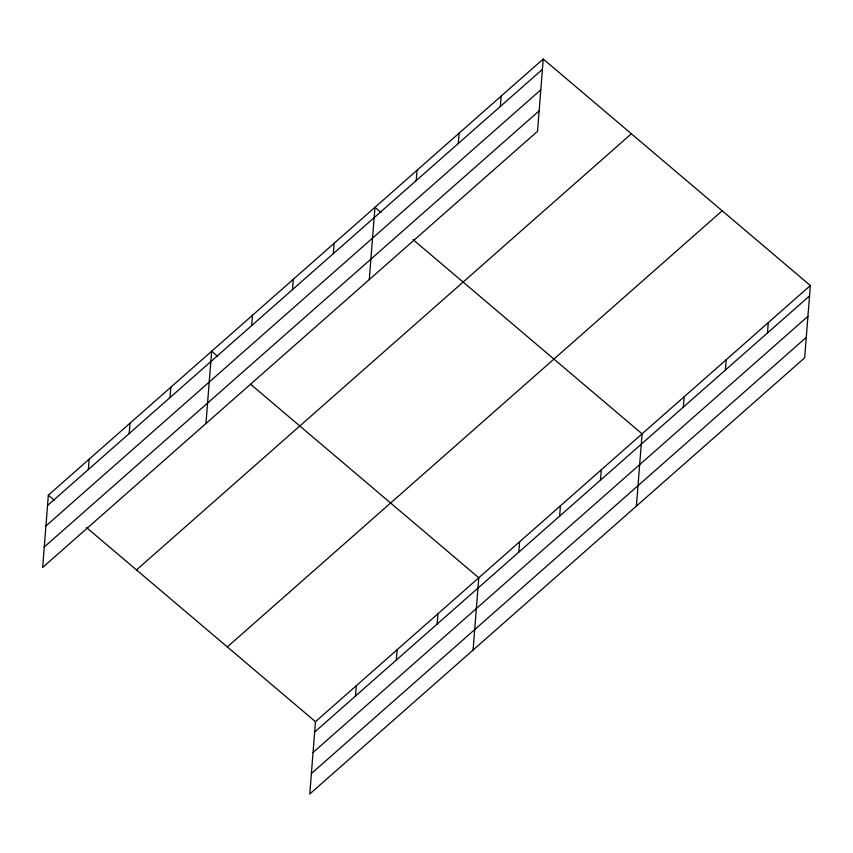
<?xml version="1.0" encoding="UTF-8"?>
<svg xmlns="http://www.w3.org/2000/svg" width="853" height="853" viewBox="0 0 853 853"><rect width="100%" height="100%" fill="white"/><g stroke="black" fill="none" stroke-linecap="round" stroke-linejoin="round"><path stroke-width="1.28" d="M543.222 59.028L48.344 495.166L42.65 567.448L537.529 131.309L543.222 59.028L810.35 285.552L804.656 357.834L309.778 793.972L315.471 721.691L810.35 285.552M88.349 469.545L89.17 459.181M129.176 433.559L129.997 423.205M170.003 397.573L170.824 387.219M205.957 423.525L211.651 351.244L217.664 356.341M251.667 325.611L252.477 315.258M292.494 289.636L293.304 279.272M333.32 253.65L334.131 243.297M369.274 279.592L374.957 207.311L380.971 212.408M355.477 696.069L356.298 685.716M416.211 180.601L417.021 170.237M396.304 660.083L397.125 649.73M458.274 143.528L459.095 133.175M437.141 624.108L437.952 613.755M500.338 106.454L501.159 96.101M473.095 650.05L478.778 577.769L250.718 384.372M518.795 552.136L519.605 541.783M559.621 516.161L560.432 505.808M600.448 480.175L601.258 469.822M636.402 506.117L642.085 433.846L413.023 239.597M683.338 407.126L684.159 396.773M725.402 370.053L726.223 359.699M767.465 332.979L768.286 322.626M47.523 505.52L542.401 69.381M45.913 525.96L540.802 89.821M44.26 547.008L539.139 110.869M136.491 569.921L631.369 133.782M227.314 646.937L722.192 210.798M314.65 732.045L809.54 295.906M313.04 752.485L807.93 316.346M311.388 773.543L806.266 337.393M48.344 495.166L54.347 500.263M86.409 527.453L315.471 721.691"/></g></svg>
